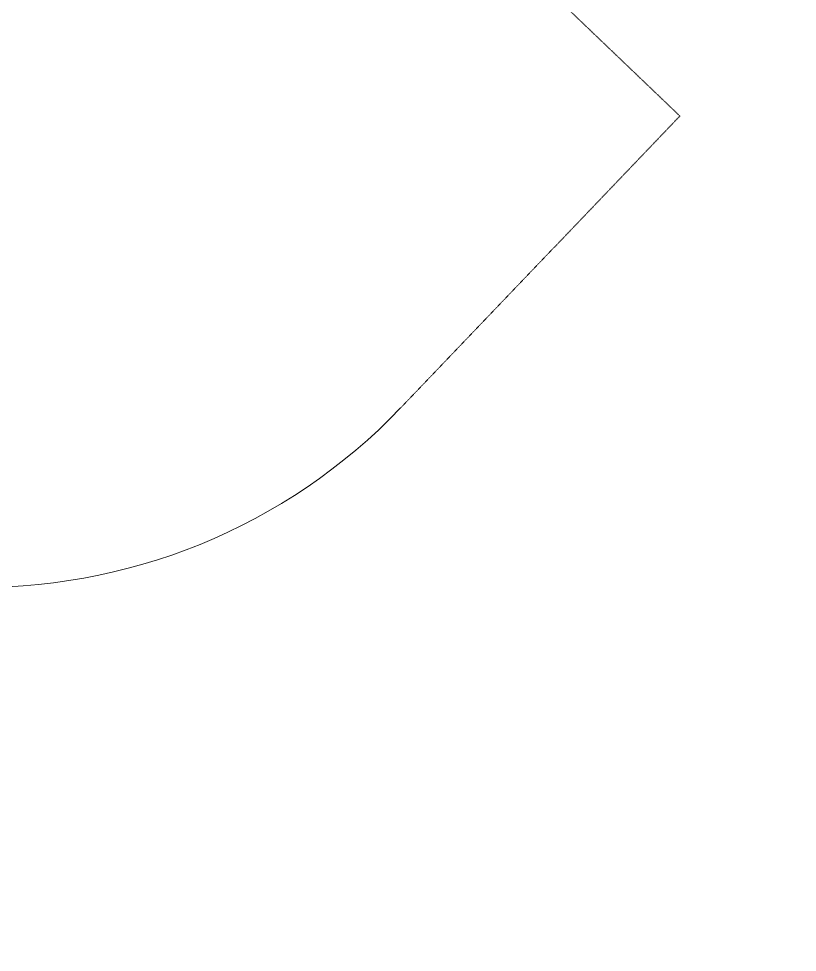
# Model space of a CAD drawing. Header units: millimetres. Extents: x 246416442 to 246896683, y 7418963194 to 7419503218.
# Drawn here: x 246834943 to 246836954, y 7419438067 to 7419440478 of the extents above; entities that cross this region are included whole.
import ezdxf

# ---------------------------------------------------------------- set-up
doc = ezdxf.new("R2010")
doc.units = ezdxf.units.MM
doc.linetypes.add('DASHED2', pattern=[9.525, 6.35, -3.175])
doc.linetypes.add('HIDDEN', pattern=[9.525, 6.35, -3.175])
for name, color, linetype in [('L-Hatch Boundary', 1, 'Continuous'), ('L-HS-CONCRETE PATH', 2, 'Continuous'), ('L-ST-SHADE-SAIL', 5, 'DASHED2'), ('L-X-E-PLAY', 9, 'Continuous'), ('L-X-E-PLAY (FallZone)', 252, 'HIDDEN')]:
    doc.layers.add(name, color=color, linetype=linetype)

# ---------------------------------------------------------------- blocks, each defined once
blk = doc.blocks.new('Kubus Triple - Moduplay')
at = {"layer": 'L-X-E-PLAY', "color": 252, "lineweight": 5, "ltscale": 0.25}
blk.add_ellipse((-142232.8, -701626), major_axis=(1206.1, 891.8), ratio=0.999483, start_param=3.87132, end_param=4.712389, dxfattribs=at)
at = {"layer": 'L-X-E-PLAY (FallZone)', "color": 252, "lineweight": 5, "ltscale": 0.25}
blk.add_lwpolyline([(-141402.2, -700995.4), (-140503, -702211.5), (-141341.5, -702831.5)], dxfattribs=at)

msp = doc.modelspace()

# ---------------------------------------------------------------- linework, layer by layer
at = {"layer": 'L-Hatch Boundary'}
msp.add_lwpolyline([(246856530.3, 7419439584.4, -0.116102), (246854007.5, 7419438471.9, -0.40121), (246848141.3, 7419434109.9, 0.482085), (246843379.7, 7419442271, -0.357559), (246836655.9, 7419437362.6, 0.552694), (246844198.9, 7419430552.8), (246844572.3, 7419429842, -0.408053), (246847353.3, 7419429535.5), (246849887.9, 7419426441, -0.143511), (246850325.1, 7419425415.1), (246863655.6, 7419436493.7, -0.460222), (246859062.1, 7419438552.3, 0.361536), (246858637.2, 7419438837.2, -0.225758)], format="xyb", close=True, dxfattribs=at)
msp.add_arc((246837024.6, 7419443916.9), 6564.7, 255.02427, 9.58483, dxfattribs=at)
at = {"layer": 'L-HS-CONCRETE PATH', "ltscale": 0.5}
msp.add_arc((246822589.1, 7419429232.4), 14000, 341.37598, 73.23544, dxfattribs=at)
at = {"layer": 'L-ST-SHADE-SAIL', "ltscale": 0.5, "const_width": 100, "flags": 128}
msp.add_lwpolyline([(246848913.1, 7419435249, -0.266838), (246844016.3, 7419442492.5, -0.374875), (246836319, 7419437125.6, -0.041271), (246846025.4, 7419430862, -0.160031), (246848913.1, 7419435249, 24.185164)], format="xyb", dxfattribs=at)

# ---------------------------------------------------------------- block references
at = {"layer": 'L-X-E-PLAY', "rotation": 9.786989520025928}
msp.add_blockref('Kubus Triple - Moduplay', (246855742.7, 7420156101.6), dxfattribs=at)
msp.add_blockref('Kubus Triple - Moduplay', (246855742.7, 7420156101.6), dxfattribs=at)

doc.saveas('drawing.dxf')
